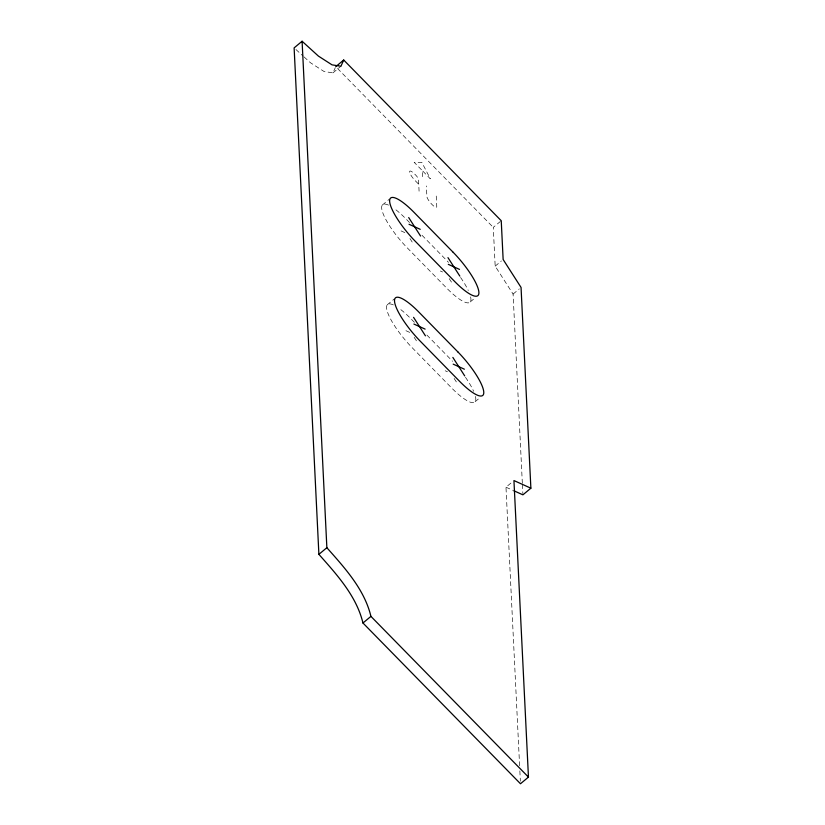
<?xml version="1.0" encoding="UTF-8"?>
<svg xmlns="http://www.w3.org/2000/svg" width="825" height="825" viewBox="0 0 825 825"><rect width="100%" height="100%" fill="white"/><g stroke="black" fill="none" stroke-linecap="round" stroke-linejoin="round"><path stroke-width="0.62" stroke-dasharray="4.12 3.09" d="M304.085 56.956L310.427 62.721L324.06 71.497L332.96 72.878L335.28 67.691M332.96 72.878L340.921 66.237M382.336 205.033L389.421 199.134M387.214 304.827L394.298 298.928M522.338 483.254L513.088 294.061L495.175 266.145L493.278 227.38L500.352 221.482M495.175 266.145L501.363 260.978M470.26 301.909L474.684 298.227M513.088 294.061L519.286 288.905M475.138 401.703L479.573 398.021M519.606 765.775L505.983 487.204L512.181 482.037M401.063 230.907L406.663 233.434M440.333 270.982L442.571 271.992M405.941 330.701L410.427 332.722M445.211 370.776L447.459 371.786M505.983 487.204L512.758 490.256M295.938 49.541L303.188 56.131M337.549 68.496L493.278 227.38M422.823 171.136L430.341 178.808L421.853 162.401L414.16 162.298L422.245 170.558L422.658 179.025M418.172 183.697L415.222 180.696A8.25 2.032 50.2 0 1 409.561 171.868A8.25 2.032 50.2 0 1 414.913 174.281L415.748 175.137A4.012 0.99 50.2 0 1 418.502 179.427L419.079 191.173M409.52 222.523L405.952 218.883A37.445 9.23 50.2 0 0 393.546 208.086M422.018 235.28L445.222 258.957A37.445 9.23 50.2 0 1 448.491 262.412M414.397 322.317L410.829 318.677A37.445 9.23 50.2 0 0 398.434 307.88M426.896 335.074L450.11 358.751A37.445 9.23 50.2 0 1 452.554 361.319M449.233 278.644L451.873 282.758M409.963 238.569L412.593 242.684M454.111 378.438L456.751 382.552M414.181 337.343L417.471 342.478M522.411 484.543L522.844 493.546M519.853 770.911L520.358 781.182M436.25 196.051L436.765 206.621A7.404 1.825 50.2 0 1 431.96 204.456A7.404 1.825 50.2 0 1 426.886 196.546L426.36 185.965M388.482 205.116A37.445 9.23 50.2 0 0 383.842 215.449A37.445 9.23 50.2 0 0 407.375 247.985L446.645 288.069A37.445 9.23 50.2 0 0 470.621 296.897M460.587 277.489A37.445 9.23 50.2 0 1 468.28 290.472M393.37 304.91A37.445 9.23 50.2 0 0 388.73 315.243A37.445 9.23 50.2 0 0 412.252 347.789L451.533 387.863A37.445 9.23 50.2 0 0 475.19 395.474M465.465 377.283A37.445 9.23 50.2 0 1 473.632 391.298"/><path stroke-width="1.24" d="M530.877 488.194L521.049 287.43L503.137 259.504L501.239 220.739L343.716 60.019L340.921 66.237L332.032 64.855L318.398 56.079L302.094 41.25L294.123 47.891L318.893 554.348C336.847 574.623 356.472 595.98 362.959 623.009L520.482 783.75L528.454 777.109L513.944 480.562L530.877 488.194L522.906 494.835L513.882 490.762M335.754 66.66L343.716 60.019M318.893 554.348L326.865 547.707L302.094 41.25M362.959 623.009L370.93 616.378C364.444 589.339 344.809 567.982 326.865 547.707M409.025 224.266L420.234 229.319M448.295 264.34L459.504 269.404M413.903 324.06L425.112 329.113M453.183 364.145L464.382 369.198M370.93 616.378L528.454 777.109M447.965 257.627L459.834 276.117M408.695 217.553L420.554 236.043M452.853 357.421L464.712 375.911M413.573 317.347L425.442 335.837M453.193 252.316L413.913 212.242A37.445 9.23 50.2 0 0 389.637 201.29A37.445 9.23 50.2 0 0 415.336 241.354L454.616 281.428A37.445 9.23 50.2 0 0 478.892 292.37A37.445 9.23 50.2 0 0 453.193 252.316M458.071 352.11L418.801 312.036A37.445 9.23 50.2 0 0 394.515 301.094A37.445 9.23 50.2 0 0 420.224 341.148L459.494 381.222A37.445 9.23 50.2 0 0 483.77 392.164A37.445 9.23 50.2 0 0 458.071 352.11"/></g></svg>
